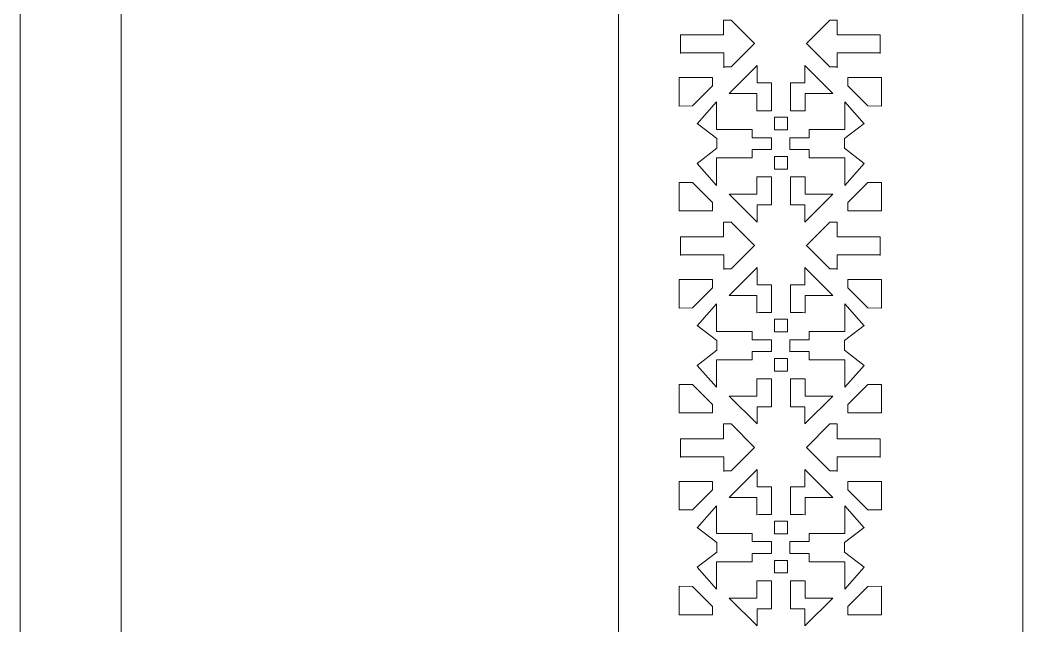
# Model space of a CAD drawing. Header units: millimetres. Extents: x -2078 to 426, y -513 to 2125.
# Drawn here: x -69.8 to 426, y -198.4 to 101 of the extents above; entities that cross this region are included whole.
import ezdxf

# ---------------------------------------------------------------- set-up
doc = ezdxf.new("R2010")
doc.units = ezdxf.units.MM
doc.header["$MEASUREMENT"] = 0
doc.layers.add('Katman 1', color=7, linetype='Continuous')

msp = doc.modelspace()

# ---------------------------------------------------------------- linework, layer by layer
at = {"layer": 'Katman 1', "color": 250, "lineweight": 20}
for points in [[(225.9945, -512.9141), (425.9945, -512.9141), (425.9945, 1787.0859), (225.9945, 1787.0859), (225.9945, -512.9141)], [(-69.7533, -312.9141), (-19.7533, -312.9141), (-19.7533, 1587.0859), (-69.7533, 1587.0859), (-69.7533, -312.9141)]]:
    msp.add_lwpolyline(points, close=True, dxfattribs=at)
for points, knots in [([(256.7865, 84.4927), (256.7865, 84.4927), (256.7865, 93.6848), (256.7865, 93.6848), (256.7865, 93.6848), (278.0442, 93.6848), (278.0442, 93.6848), (278.0442, 93.6848), (278.0442, 101.0182), (278.0442, 101.0182), (278.0442, 101.0182), (281.6854, 101.0182), (281.6854, 101.0182), (281.6854, 101.0182), (293.3478, 89.4306), (293.3478, 89.4306), (293.3478, 89.4306), (281.6854, 77.8434), (281.6854, 77.8434), (281.6854, 77.8434), (278.1426, 77.8434), (278.1426, 77.8434)], [0, 0, 0, 0, 0.14285714, 0.14285714, 0.14285714, 0.28571429, 0.28571429, 0.28571429, 0.42857143, 0.42857143, 0.42857143, 0.57142857, 0.57142857, 0.57142857, 0.71428571, 0.71428571, 0.71428571, 0.85714286, 0.85714286, 0.85714286, 1, 1, 1, 1]), ([(355.4928, 84.4927), (355.4928, 84.4927), (355.4928, 93.6848), (355.4928, 93.6848), (355.4928, 93.6848), (334.2351, 93.6848), (334.2351, 93.6848), (334.2351, 93.6848), (334.2351, 101.0182), (334.2351, 101.0182), (334.2351, 101.0182), (330.594, 101.0182), (330.594, 101.0182), (330.594, 101.0182), (318.9316, 89.4306), (318.9316, 89.4306), (318.9316, 89.4306), (330.594, 77.8434), (330.594, 77.8434), (330.594, 77.8434), (334.1367, 77.8434), (334.1367, 77.8434)], [0, 0, 0, 0, 0.14285714, 0.14285714, 0.14285714, 0.28571429, 0.28571429, 0.28571429, 0.42857143, 0.42857143, 0.42857143, 0.57142857, 0.57142857, 0.57142857, 0.71428571, 0.71428571, 0.71428571, 0.85714286, 0.85714286, 0.85714286, 1, 1, 1, 1]), ([(256.7865, 84.7816), (256.7865, 84.7816), (278.1426, 84.7816), (278.1426, 84.7816), (278.1426, 84.7816), (278.1426, 77.4774), (278.1426, 77.4774)], [0, 0, 0, 0, 0.5, 0.5, 0.5, 1, 1, 1, 1]), ([(355.4928, 84.7816), (355.4928, 84.7816), (334.1367, 84.7816), (334.1367, 84.7816), (334.1367, 84.7816), (334.1367, 77.4774), (334.1367, 77.4774)], [0, 0, 0, 0, 0.5, 0.5, 0.5, 1, 1, 1, 1]), ([(295.6426, 56.2257), (295.6426, 56.2257), (294.4691, 56.1847), (294.4691, 56.1847), (294.4691, 56.1847), (294.4691, 64.7157), (294.4691, 64.7157), (294.4691, 64.7157), (280.6924, 64.7157), (280.6924, 64.7157), (280.6924, 64.7157), (294.5707, 78.5045), (294.5707, 78.5045), (294.5707, 78.5045), (294.5707, 70.0191), (294.5707, 70.0191), (294.5707, 70.0191), (301.653, 70.0191), (301.653, 70.0191), (301.653, 70.0191), (301.653, 56.2257), (301.653, 56.2257), (301.653, 56.2257), (295.6426, 56.2257), (295.6426, 56.2257)], [0, 0, 0, 0, 0.125, 0.125, 0.125, 0.25, 0.25, 0.25, 0.375, 0.375, 0.375, 0.5, 0.5, 0.5, 0.625, 0.625, 0.625, 0.75, 0.75, 0.75, 0.875, 0.875, 0.875, 1, 1, 1, 1]), ([(317.0949, 56.2257), (317.0949, 56.2257), (318.2684, 56.1847), (318.2684, 56.1847), (318.2684, 56.1847), (318.2684, 64.7157), (318.2684, 64.7157), (318.2684, 64.7157), (332.0451, 64.7157), (332.0451, 64.7157), (332.0451, 64.7157), (318.1668, 78.5045), (318.1668, 78.5045), (318.1668, 78.5045), (318.1668, 70.0191), (318.1668, 70.0191), (318.1668, 70.0191), (311.0845, 70.0191), (311.0845, 70.0191), (311.0845, 70.0191), (311.0845, 56.2257), (311.0845, 56.2257), (311.0845, 56.2257), (317.0949, 56.2257), (317.0949, 56.2257)], [0, 0, 0, 0, 0.125, 0.125, 0.125, 0.25, 0.25, 0.25, 0.375, 0.375, 0.375, 0.5, 0.5, 0.5, 0.625, 0.625, 0.625, 0.75, 0.75, 0.75, 0.875, 0.875, 0.875, 1, 1, 1, 1]), ([(262.6041, 58.5797), (262.6041, 58.5797), (255.9945, 58.5058), (255.9945, 58.5058), (255.9945, 58.5058), (255.9945, 72.6233), (255.9945, 72.6233), (255.9945, 72.6233), (272.5301, 72.6233), (272.5301, 72.6233), (272.5301, 72.6233), (272.5301, 68.4421), (272.5301, 68.4421), (272.5301, 68.4421), (262.6041, 58.5797), (262.6041, 58.5797)], [0, 0, 0, 0, 0.2, 0.2, 0.2, 0.4, 0.4, 0.4, 0.6, 0.6, 0.6, 0.8, 0.8, 0.8, 1, 1, 1, 1]), ([(349.3849, 58.5797), (349.3849, 58.5797), (355.9945, 58.5058), (355.9945, 58.5058), (355.9945, 58.5058), (355.9945, 72.6233), (355.9945, 72.6233), (355.9945, 72.6233), (339.4589, 72.6233), (339.4589, 72.6233), (339.4589, 72.6233), (339.4589, 68.4421), (339.4589, 68.4421), (339.4589, 68.4421), (349.3849, 58.5797), (349.3849, 58.5797)], [0, 0, 0, 0, 0.2, 0.2, 0.2, 0.4, 0.4, 0.4, 0.6, 0.6, 0.6, 0.8, 0.8, 0.8, 1, 1, 1, 1]), ([(301.7473, 36.9752), (301.7473, 36.9752), (301.7473, 42.8663), (301.7473, 42.8663), (301.7473, 42.8663), (292.158, 42.8663), (292.158, 42.8663), (292.158, 42.8663), (292.158, 46.9245), (292.158, 46.9245), (292.158, 46.9245), (274.5419, 46.9245), (274.5419, 46.9245), (274.5419, 46.9245), (274.5419, 60.5263), (274.5419, 60.5263), (274.5419, 60.5263), (264.9548, 49.6584), (264.9548, 49.6584)], [0, 0, 0, 0, 0.16666667, 0.16666667, 0.16666667, 0.33333333, 0.33333333, 0.33333333, 0.5, 0.5, 0.5, 0.66666667, 0.66666667, 0.66666667, 0.83333333, 0.83333333, 0.83333333, 1, 1, 1, 1]), ([(310.7697, 36.9752), (310.7697, 36.9752), (310.7697, 42.8663), (310.7697, 42.8663), (310.7697, 42.8663), (320.3591, 42.8663), (320.3591, 42.8663), (320.3591, 42.8663), (320.3591, 46.9245), (320.3591, 46.9245), (320.3591, 46.9245), (337.9752, 46.9245), (337.9752, 46.9245), (337.9752, 46.9245), (337.9752, 60.5263), (337.9752, 60.5263), (337.9752, 60.5263), (347.5623, 49.6584), (347.5623, 49.6584)], [0, 0, 0, 0, 0.16666667, 0.16666667, 0.16666667, 0.33333333, 0.33333333, 0.33333333, 0.5, 0.5, 0.5, 0.66666667, 0.66666667, 0.66666667, 0.83333333, 0.83333333, 0.83333333, 1, 1, 1, 1]), ([(303.2461, 46.7523), (303.2461, 46.7523), (309.5345, 46.7523), (309.5345, 46.7523), (309.5345, 46.7523), (309.5345, 53.0004), (309.5345, 53.0004), (309.5345, 53.0004), (303.2461, 53.0004), (303.2461, 53.0004), (303.2461, 53.0004), (303.2461, 46.7523), (303.2461, 46.7523)], [0, 0, 0, 0, 0.25, 0.25, 0.25, 0.5, 0.5, 0.5, 0.75, 0.75, 0.75, 1, 1, 1, 1]), ([(264.9548, 30.1829), (264.9548, 30.1829), (274.6661, 37.6809), (274.6661, 37.6809), (274.6661, 37.6809), (274.6661, 42.4116), (274.6661, 42.4116)], [0, 0, 0, 0, 0.5, 0.5, 0.5, 1, 1, 1, 1]), ([(347.5623, 30.1829), (347.5623, 30.1829), (337.8509, 37.6809), (337.8509, 37.6809), (337.8509, 37.6809), (337.8509, 42.4116), (337.8509, 42.4116)], [0, 0, 0, 0, 0.5, 0.5, 0.5, 1, 1, 1, 1]), ([(264.9548, 30.1829), (264.9548, 30.1829), (274.5419, 19.3155), (274.5419, 19.3155), (274.5419, 19.3155), (274.5419, 32.9174), (274.5419, 32.9174), (274.5419, 32.9174), (292.158, 32.9174), (292.158, 32.9174), (292.158, 32.9174), (292.158, 36.9752), (292.158, 36.9752), (292.158, 36.9752), (301.7473, 36.9752), (301.7473, 36.9752)], [0, 0, 0, 0, 0.2, 0.2, 0.2, 0.4, 0.4, 0.4, 0.6, 0.6, 0.6, 0.8, 0.8, 0.8, 1, 1, 1, 1]), ([(347.5623, 30.1829), (347.5623, 30.1829), (337.9752, 19.3155), (337.9752, 19.3155), (337.9752, 19.3155), (337.9752, 32.9174), (337.9752, 32.9174), (337.9752, 32.9174), (320.3591, 32.9174), (320.3591, 32.9174), (320.3591, 32.9174), (320.3591, 36.9752), (320.3591, 36.9752), (320.3591, 36.9752), (310.7697, 36.9752), (310.7697, 36.9752)], [0, 0, 0, 0, 0.2, 0.2, 0.2, 0.4, 0.4, 0.4, 0.6, 0.6, 0.6, 0.8, 0.8, 0.8, 1, 1, 1, 1]), ([(303.2461, 27.3719), (303.2461, 27.3719), (309.5345, 27.3719), (309.5345, 27.3719), (309.5345, 27.3719), (309.5345, 33.6201), (309.5345, 33.6201), (309.5345, 33.6201), (303.2461, 33.6201), (303.2461, 33.6201), (303.2461, 33.6201), (303.2461, 27.3719), (303.2461, 27.3719)], [0, 0, 0, 0, 0.25, 0.25, 0.25, 0.5, 0.5, 0.5, 0.75, 0.75, 0.75, 1, 1, 1, 1]), ([(262.6041, 20.7177), (262.6041, 20.7177), (255.9945, 20.7916), (255.9945, 20.7916), (255.9945, 20.7916), (255.9945, 6.6741), (255.9945, 6.6741), (255.9945, 6.6741), (272.5301, 6.6741), (272.5301, 6.6741), (272.5301, 6.6741), (272.5301, 10.8553), (272.5301, 10.8553), (272.5301, 10.8553), (262.6041, 20.7177), (262.6041, 20.7177)], [0, 0, 0, 0, 0.2, 0.2, 0.2, 0.4, 0.4, 0.4, 0.6, 0.6, 0.6, 0.8, 0.8, 0.8, 1, 1, 1, 1]), ([(295.6426, 23.4774), (295.6426, 23.4774), (294.4691, 23.5184), (294.4691, 23.5184), (294.4691, 23.5184), (294.4691, 14.9874), (294.4691, 14.9874), (294.4691, 14.9874), (280.6924, 14.9874), (280.6924, 14.9874), (280.6924, 14.9874), (294.5707, 1.1985), (294.5707, 1.1985), (294.5707, 1.1985), (294.5707, 9.684), (294.5707, 9.684), (294.5707, 9.684), (301.653, 9.684), (301.653, 9.684), (301.653, 9.684), (301.653, 23.4774), (301.653, 23.4774), (301.653, 23.4774), (295.6426, 23.4774), (295.6426, 23.4774)], [0, 0, 0, 0, 0.125, 0.125, 0.125, 0.25, 0.25, 0.25, 0.375, 0.375, 0.375, 0.5, 0.5, 0.5, 0.625, 0.625, 0.625, 0.75, 0.75, 0.75, 0.875, 0.875, 0.875, 1, 1, 1, 1]), ([(317.0949, 23.4774), (317.0949, 23.4774), (318.2684, 23.5184), (318.2684, 23.5184), (318.2684, 23.5184), (318.2684, 14.9874), (318.2684, 14.9874), (318.2684, 14.9874), (332.0451, 14.9874), (332.0451, 14.9874), (332.0451, 14.9874), (318.1668, 1.1985), (318.1668, 1.1985), (318.1668, 1.1985), (318.1668, 9.684), (318.1668, 9.684), (318.1668, 9.684), (311.0845, 9.684), (311.0845, 9.684), (311.0845, 9.684), (311.0845, 23.4774), (311.0845, 23.4774), (311.0845, 23.4774), (317.0949, 23.4774), (317.0949, 23.4774)], [0, 0, 0, 0, 0.125, 0.125, 0.125, 0.25, 0.25, 0.25, 0.375, 0.375, 0.375, 0.5, 0.5, 0.5, 0.625, 0.625, 0.625, 0.75, 0.75, 0.75, 0.875, 0.875, 0.875, 1, 1, 1, 1]), ([(349.3849, 20.7177), (349.3849, 20.7177), (355.9945, 20.7916), (355.9945, 20.7916), (355.9945, 20.7916), (355.9945, 6.6741), (355.9945, 6.6741), (355.9945, 6.6741), (339.4589, 6.6741), (339.4589, 6.6741), (339.4589, 6.6741), (339.4589, 10.8553), (339.4589, 10.8553), (339.4589, 10.8553), (349.3849, 20.7177), (349.3849, 20.7177)], [0, 0, 0, 0, 0.2, 0.2, 0.2, 0.4, 0.4, 0.4, 0.6, 0.6, 0.6, 0.8, 0.8, 0.8, 1, 1, 1, 1]), ([(256.7865, -15.3271), (256.7865, -15.3271), (256.7865, -6.135), (256.7865, -6.135), (256.7865, -6.135), (278.0442, -6.135), (278.0442, -6.135), (278.0442, -6.135), (278.0442, 1.1984), (278.0442, 1.1984), (278.0442, 1.1984), (281.6854, 1.1984), (281.6854, 1.1984), (281.6854, 1.1984), (293.3478, -10.3892), (293.3478, -10.3892), (293.3478, -10.3892), (281.6854, -21.9764), (281.6854, -21.9764), (281.6854, -21.9764), (278.1426, -21.9764), (278.1426, -21.9764)], [0, 0, 0, 0, 0.14285714, 0.14285714, 0.14285714, 0.28571429, 0.28571429, 0.28571429, 0.42857143, 0.42857143, 0.42857143, 0.57142857, 0.57142857, 0.57142857, 0.71428571, 0.71428571, 0.71428571, 0.85714286, 0.85714286, 0.85714286, 1, 1, 1, 1]), ([(355.4928, -15.3271), (355.4928, -15.3271), (355.4928, -6.135), (355.4928, -6.135), (355.4928, -6.135), (334.2351, -6.135), (334.2351, -6.135), (334.2351, -6.135), (334.2351, 1.1984), (334.2351, 1.1984), (334.2351, 1.1984), (330.594, 1.1984), (330.594, 1.1984), (330.594, 1.1984), (318.9316, -10.3892), (318.9316, -10.3892), (318.9316, -10.3892), (330.594, -21.9764), (330.594, -21.9764), (330.594, -21.9764), (334.1367, -21.9764), (334.1367, -21.9764)], [0, 0, 0, 0, 0.14285714, 0.14285714, 0.14285714, 0.28571429, 0.28571429, 0.28571429, 0.42857143, 0.42857143, 0.42857143, 0.57142857, 0.57142857, 0.57142857, 0.71428571, 0.71428571, 0.71428571, 0.85714286, 0.85714286, 0.85714286, 1, 1, 1, 1]), ([(256.7865, -15.0382), (256.7865, -15.0382), (278.1426, -15.0382), (278.1426, -15.0382), (278.1426, -15.0382), (278.1426, -22.3424), (278.1426, -22.3424)], [0, 0, 0, 0, 0.5, 0.5, 0.5, 1, 1, 1, 1]), ([(355.4928, -15.0382), (355.4928, -15.0382), (334.1367, -15.0382), (334.1367, -15.0382), (334.1367, -15.0382), (334.1367, -22.3424), (334.1367, -22.3424)], [0, 0, 0, 0, 0.5, 0.5, 0.5, 1, 1, 1, 1]), ([(295.6426, -43.5941), (295.6426, -43.5941), (294.4691, -43.6351), (294.4691, -43.6351), (294.4691, -43.6351), (294.4691, -35.1041), (294.4691, -35.1041), (294.4691, -35.1041), (280.6924, -35.1041), (280.6924, -35.1041), (280.6924, -35.1041), (294.5707, -21.3152), (294.5707, -21.3152), (294.5707, -21.3152), (294.5707, -29.8007), (294.5707, -29.8007), (294.5707, -29.8007), (301.653, -29.8007), (301.653, -29.8007), (301.653, -29.8007), (301.653, -43.5941), (301.653, -43.5941), (301.653, -43.5941), (295.6426, -43.5941), (295.6426, -43.5941)], [0, 0, 0, 0, 0.125, 0.125, 0.125, 0.25, 0.25, 0.25, 0.375, 0.375, 0.375, 0.5, 0.5, 0.5, 0.625, 0.625, 0.625, 0.75, 0.75, 0.75, 0.875, 0.875, 0.875, 1, 1, 1, 1]), ([(317.0949, -43.5941), (317.0949, -43.5941), (318.2684, -43.6351), (318.2684, -43.6351), (318.2684, -43.6351), (318.2684, -35.1041), (318.2684, -35.1041), (318.2684, -35.1041), (332.0451, -35.1041), (332.0451, -35.1041), (332.0451, -35.1041), (318.1668, -21.3152), (318.1668, -21.3152), (318.1668, -21.3152), (318.1668, -29.8007), (318.1668, -29.8007), (318.1668, -29.8007), (311.0845, -29.8007), (311.0845, -29.8007), (311.0845, -29.8007), (311.0845, -43.5941), (311.0845, -43.5941), (311.0845, -43.5941), (317.0949, -43.5941), (317.0949, -43.5941)], [0, 0, 0, 0, 0.125, 0.125, 0.125, 0.25, 0.25, 0.25, 0.375, 0.375, 0.375, 0.5, 0.5, 0.5, 0.625, 0.625, 0.625, 0.75, 0.75, 0.75, 0.875, 0.875, 0.875, 1, 1, 1, 1]), ([(262.6041, -41.24), (262.6041, -41.24), (255.9945, -41.314), (255.9945, -41.314), (255.9945, -41.314), (255.9945, -27.1965), (255.9945, -27.1965), (255.9945, -27.1965), (272.5301, -27.1965), (272.5301, -27.1965), (272.5301, -27.1965), (272.5301, -31.3777), (272.5301, -31.3777), (272.5301, -31.3777), (262.6041, -41.24), (262.6041, -41.24)], [0, 0, 0, 0, 0.2, 0.2, 0.2, 0.4, 0.4, 0.4, 0.6, 0.6, 0.6, 0.8, 0.8, 0.8, 1, 1, 1, 1]), ([(349.3849, -41.24), (349.3849, -41.24), (355.9945, -41.314), (355.9945, -41.314), (355.9945, -41.314), (355.9945, -27.1965), (355.9945, -27.1965), (355.9945, -27.1965), (339.4589, -27.1965), (339.4589, -27.1965), (339.4589, -27.1965), (339.4589, -31.3777), (339.4589, -31.3777), (339.4589, -31.3777), (349.3849, -41.24), (349.3849, -41.24)], [0, 0, 0, 0, 0.2, 0.2, 0.2, 0.4, 0.4, 0.4, 0.6, 0.6, 0.6, 0.8, 0.8, 0.8, 1, 1, 1, 1]), ([(301.7473, -62.8446), (301.7473, -62.8446), (301.7473, -56.9534), (301.7473, -56.9534), (301.7473, -56.9534), (292.158, -56.9534), (292.158, -56.9534), (292.158, -56.9534), (292.158, -52.8953), (292.158, -52.8953), (292.158, -52.8953), (274.5419, -52.8953), (274.5419, -52.8953), (274.5419, -52.8953), (274.5419, -39.2935), (274.5419, -39.2935), (274.5419, -39.2935), (264.9548, -50.1613), (264.9548, -50.1613)], [0, 0, 0, 0, 0.16666667, 0.16666667, 0.16666667, 0.33333333, 0.33333333, 0.33333333, 0.5, 0.5, 0.5, 0.66666667, 0.66666667, 0.66666667, 0.83333333, 0.83333333, 0.83333333, 1, 1, 1, 1]), ([(310.7697, -62.8446), (310.7697, -62.8446), (310.7697, -56.9534), (310.7697, -56.9534), (310.7697, -56.9534), (320.3591, -56.9534), (320.3591, -56.9534), (320.3591, -56.9534), (320.3591, -52.8953), (320.3591, -52.8953), (320.3591, -52.8953), (337.9752, -52.8953), (337.9752, -52.8953), (337.9752, -52.8953), (337.9752, -39.2935), (337.9752, -39.2935), (337.9752, -39.2935), (347.5623, -50.1613), (347.5623, -50.1613)], [0, 0, 0, 0, 0.16666667, 0.16666667, 0.16666667, 0.33333333, 0.33333333, 0.33333333, 0.5, 0.5, 0.5, 0.66666667, 0.66666667, 0.66666667, 0.83333333, 0.83333333, 0.83333333, 1, 1, 1, 1]), ([(303.2461, -53.0675), (303.2461, -53.0675), (309.5345, -53.0675), (309.5345, -53.0675), (309.5345, -53.0675), (309.5345, -46.8193), (309.5345, -46.8193), (309.5345, -46.8193), (303.2461, -46.8193), (303.2461, -46.8193), (303.2461, -46.8193), (303.2461, -53.0675), (303.2461, -53.0675)], [0, 0, 0, 0, 0.25, 0.25, 0.25, 0.5, 0.5, 0.5, 0.75, 0.75, 0.75, 1, 1, 1, 1]), ([(264.9548, -69.6368), (264.9548, -69.6368), (274.6661, -62.1389), (274.6661, -62.1389), (274.6661, -62.1389), (274.6661, -57.4082), (274.6661, -57.4082)], [0, 0, 0, 0, 0.5, 0.5, 0.5, 1, 1, 1, 1]), ([(347.5623, -69.6368), (347.5623, -69.6368), (337.8509, -62.1389), (337.8509, -62.1389), (337.8509, -62.1389), (337.8509, -57.4082), (337.8509, -57.4082)], [0, 0, 0, 0, 0.5, 0.5, 0.5, 1, 1, 1, 1]), ([(264.9548, -69.6368), (264.9548, -69.6368), (274.5419, -80.5043), (274.5419, -80.5043), (274.5419, -80.5043), (274.5419, -66.9023), (274.5419, -66.9023), (274.5419, -66.9023), (292.158, -66.9023), (292.158, -66.9023), (292.158, -66.9023), (292.158, -62.8446), (292.158, -62.8446), (292.158, -62.8446), (301.7473, -62.8446), (301.7473, -62.8446)], [0, 0, 0, 0, 0.2, 0.2, 0.2, 0.4, 0.4, 0.4, 0.6, 0.6, 0.6, 0.8, 0.8, 0.8, 1, 1, 1, 1]), ([(347.5623, -69.6368), (347.5623, -69.6368), (337.9752, -80.5043), (337.9752, -80.5043), (337.9752, -80.5043), (337.9752, -66.9023), (337.9752, -66.9023), (337.9752, -66.9023), (320.3591, -66.9023), (320.3591, -66.9023), (320.3591, -66.9023), (320.3591, -62.8446), (320.3591, -62.8446), (320.3591, -62.8446), (310.7697, -62.8446), (310.7697, -62.8446)], [0, 0, 0, 0, 0.2, 0.2, 0.2, 0.4, 0.4, 0.4, 0.6, 0.6, 0.6, 0.8, 0.8, 0.8, 1, 1, 1, 1]), ([(303.2461, -72.4478), (303.2461, -72.4478), (309.5345, -72.4478), (309.5345, -72.4478), (309.5345, -72.4478), (309.5345, -66.1997), (309.5345, -66.1997), (309.5345, -66.1997), (303.2461, -66.1997), (303.2461, -66.1997), (303.2461, -66.1997), (303.2461, -72.4478), (303.2461, -72.4478)], [0, 0, 0, 0, 0.25, 0.25, 0.25, 0.5, 0.5, 0.5, 0.75, 0.75, 0.75, 1, 1, 1, 1]), ([(262.6041, -79.1021), (262.6041, -79.1021), (255.9945, -79.0282), (255.9945, -79.0282), (255.9945, -79.0282), (255.9945, -93.1457), (255.9945, -93.1457), (255.9945, -93.1457), (272.5301, -93.1457), (272.5301, -93.1457), (272.5301, -93.1457), (272.5301, -88.9645), (272.5301, -88.9645), (272.5301, -88.9645), (262.6041, -79.1021), (262.6041, -79.1021)], [0, 0, 0, 0, 0.2, 0.2, 0.2, 0.4, 0.4, 0.4, 0.6, 0.6, 0.6, 0.8, 0.8, 0.8, 1, 1, 1, 1]), ([(295.6426, -76.3424), (295.6426, -76.3424), (294.4691, -76.3014), (294.4691, -76.3014), (294.4691, -76.3014), (294.4691, -84.8324), (294.4691, -84.8324), (294.4691, -84.8324), (280.6924, -84.8324), (280.6924, -84.8324), (280.6924, -84.8324), (294.5707, -98.6213), (294.5707, -98.6213), (294.5707, -98.6213), (294.5707, -90.1358), (294.5707, -90.1358), (294.5707, -90.1358), (301.653, -90.1358), (301.653, -90.1358), (301.653, -90.1358), (301.653, -76.3424), (301.653, -76.3424), (301.653, -76.3424), (295.6426, -76.3424), (295.6426, -76.3424)], [0, 0, 0, 0, 0.125, 0.125, 0.125, 0.25, 0.25, 0.25, 0.375, 0.375, 0.375, 0.5, 0.5, 0.5, 0.625, 0.625, 0.625, 0.75, 0.75, 0.75, 0.875, 0.875, 0.875, 1, 1, 1, 1]), ([(317.0949, -76.3424), (317.0949, -76.3424), (318.2684, -76.3014), (318.2684, -76.3014), (318.2684, -76.3014), (318.2684, -84.8324), (318.2684, -84.8324), (318.2684, -84.8324), (332.0451, -84.8324), (332.0451, -84.8324), (332.0451, -84.8324), (318.1668, -98.6213), (318.1668, -98.6213), (318.1668, -98.6213), (318.1668, -90.1358), (318.1668, -90.1358), (318.1668, -90.1358), (311.0845, -90.1358), (311.0845, -90.1358), (311.0845, -90.1358), (311.0845, -76.3424), (311.0845, -76.3424), (311.0845, -76.3424), (317.0949, -76.3424), (317.0949, -76.3424)], [0, 0, 0, 0, 0.125, 0.125, 0.125, 0.25, 0.25, 0.25, 0.375, 0.375, 0.375, 0.5, 0.5, 0.5, 0.625, 0.625, 0.625, 0.75, 0.75, 0.75, 0.875, 0.875, 0.875, 1, 1, 1, 1]), ([(349.3849, -79.1021), (349.3849, -79.1021), (355.9945, -79.0282), (355.9945, -79.0282), (355.9945, -79.0282), (355.9945, -93.1457), (355.9945, -93.1457), (355.9945, -93.1457), (339.4589, -93.1457), (339.4589, -93.1457), (339.4589, -93.1457), (339.4589, -88.9645), (339.4589, -88.9645), (339.4589, -88.9645), (349.3849, -79.1021), (349.3849, -79.1021)], [0, 0, 0, 0, 0.2, 0.2, 0.2, 0.4, 0.4, 0.4, 0.6, 0.6, 0.6, 0.8, 0.8, 0.8, 1, 1, 1, 1]), ([(256.7865, -115.1469), (256.7865, -115.1469), (256.7865, -105.9548), (256.7865, -105.9548), (256.7865, -105.9548), (278.0442, -105.9548), (278.0442, -105.9548), (278.0442, -105.9548), (278.0442, -98.6213), (278.0442, -98.6213), (278.0442, -98.6213), (281.6854, -98.6213), (281.6854, -98.6213), (281.6854, -98.6213), (293.3478, -110.209), (293.3478, -110.209), (293.3478, -110.209), (281.6854, -121.7962), (281.6854, -121.7962), (281.6854, -121.7962), (278.1426, -121.7962), (278.1426, -121.7962)], [0, 0, 0, 0, 0.14285714, 0.14285714, 0.14285714, 0.28571429, 0.28571429, 0.28571429, 0.42857143, 0.42857143, 0.42857143, 0.57142857, 0.57142857, 0.57142857, 0.71428571, 0.71428571, 0.71428571, 0.85714286, 0.85714286, 0.85714286, 1, 1, 1, 1]), ([(355.4928, -115.1469), (355.4928, -115.1469), (355.4928, -105.9548), (355.4928, -105.9548), (355.4928, -105.9548), (334.2351, -105.9548), (334.2351, -105.9548), (334.2351, -105.9548), (334.2351, -98.6213), (334.2351, -98.6213), (334.2351, -98.6213), (330.594, -98.6213), (330.594, -98.6213), (330.594, -98.6213), (318.9316, -110.209), (318.9316, -110.209), (318.9316, -110.209), (330.594, -121.7962), (330.594, -121.7962), (330.594, -121.7962), (334.1367, -121.7962), (334.1367, -121.7962)], [0, 0, 0, 0, 0.14285714, 0.14285714, 0.14285714, 0.28571429, 0.28571429, 0.28571429, 0.42857143, 0.42857143, 0.42857143, 0.57142857, 0.57142857, 0.57142857, 0.71428571, 0.71428571, 0.71428571, 0.85714286, 0.85714286, 0.85714286, 1, 1, 1, 1]), ([(256.7865, -114.858), (256.7865, -114.858), (278.1426, -114.858), (278.1426, -114.858), (278.1426, -114.858), (278.1426, -122.1621), (278.1426, -122.1621)], [0, 0, 0, 0, 0.5, 0.5, 0.5, 1, 1, 1, 1]), ([(355.4928, -114.858), (355.4928, -114.858), (334.1367, -114.858), (334.1367, -114.858), (334.1367, -114.858), (334.1367, -122.1621), (334.1367, -122.1621)], [0, 0, 0, 0, 0.5, 0.5, 0.5, 1, 1, 1, 1]), ([(295.6426, -143.4139), (295.6426, -143.4139), (294.4691, -143.4548), (294.4691, -143.4548), (294.4691, -143.4548), (294.4691, -134.9239), (294.4691, -134.9239), (294.4691, -134.9239), (280.6924, -134.9239), (280.6924, -134.9239), (280.6924, -134.9239), (294.5707, -121.135), (294.5707, -121.135), (294.5707, -121.135), (294.5707, -129.6205), (294.5707, -129.6205), (294.5707, -129.6205), (301.653, -129.6205), (301.653, -129.6205), (301.653, -129.6205), (301.653, -143.4139), (301.653, -143.4139), (301.653, -143.4139), (295.6426, -143.4139), (295.6426, -143.4139)], [0, 0, 0, 0, 0.125, 0.125, 0.125, 0.25, 0.25, 0.25, 0.375, 0.375, 0.375, 0.5, 0.5, 0.5, 0.625, 0.625, 0.625, 0.75, 0.75, 0.75, 0.875, 0.875, 0.875, 1, 1, 1, 1]), ([(317.0949, -143.4139), (317.0949, -143.4139), (318.2684, -143.4548), (318.2684, -143.4548), (318.2684, -143.4548), (318.2684, -134.9239), (318.2684, -134.9239), (318.2684, -134.9239), (332.0451, -134.9239), (332.0451, -134.9239), (332.0451, -134.9239), (318.1668, -121.135), (318.1668, -121.135), (318.1668, -121.135), (318.1668, -129.6205), (318.1668, -129.6205), (318.1668, -129.6205), (311.0845, -129.6205), (311.0845, -129.6205), (311.0845, -129.6205), (311.0845, -143.4139), (311.0845, -143.4139), (311.0845, -143.4139), (317.0949, -143.4139), (317.0949, -143.4139)], [0, 0, 0, 0, 0.125, 0.125, 0.125, 0.25, 0.25, 0.25, 0.375, 0.375, 0.375, 0.5, 0.5, 0.5, 0.625, 0.625, 0.625, 0.75, 0.75, 0.75, 0.875, 0.875, 0.875, 1, 1, 1, 1]), ([(262.6041, -141.0598), (262.6041, -141.0598), (255.9945, -141.1337), (255.9945, -141.1337), (255.9945, -141.1337), (255.9945, -127.0163), (255.9945, -127.0163), (255.9945, -127.0163), (272.5301, -127.0163), (272.5301, -127.0163), (272.5301, -127.0163), (272.5301, -131.1975), (272.5301, -131.1975), (272.5301, -131.1975), (262.6041, -141.0598), (262.6041, -141.0598)], [0, 0, 0, 0, 0.2, 0.2, 0.2, 0.4, 0.4, 0.4, 0.6, 0.6, 0.6, 0.8, 0.8, 0.8, 1, 1, 1, 1]), ([(349.3849, -141.0598), (349.3849, -141.0598), (355.9945, -141.1337), (355.9945, -141.1337), (355.9945, -141.1337), (355.9945, -127.0163), (355.9945, -127.0163), (355.9945, -127.0163), (339.4589, -127.0163), (339.4589, -127.0163), (339.4589, -127.0163), (339.4589, -131.1975), (339.4589, -131.1975), (339.4589, -131.1975), (349.3849, -141.0598), (349.3849, -141.0598)], [0, 0, 0, 0, 0.2, 0.2, 0.2, 0.4, 0.4, 0.4, 0.6, 0.6, 0.6, 0.8, 0.8, 0.8, 1, 1, 1, 1]), ([(301.7473, -162.6644), (301.7473, -162.6644), (301.7473, -156.7732), (301.7473, -156.7732), (301.7473, -156.7732), (292.158, -156.7732), (292.158, -156.7732), (292.158, -156.7732), (292.158, -152.7151), (292.158, -152.7151), (292.158, -152.7151), (274.5419, -152.7151), (274.5419, -152.7151), (274.5419, -152.7151), (274.5419, -139.1132), (274.5419, -139.1132), (274.5419, -139.1132), (264.9548, -149.9811), (264.9548, -149.9811)], [0, 0, 0, 0, 0.16666667, 0.16666667, 0.16666667, 0.33333333, 0.33333333, 0.33333333, 0.5, 0.5, 0.5, 0.66666667, 0.66666667, 0.66666667, 0.83333333, 0.83333333, 0.83333333, 1, 1, 1, 1]), ([(310.7697, -162.6644), (310.7697, -162.6644), (310.7697, -156.7732), (310.7697, -156.7732), (310.7697, -156.7732), (320.3591, -156.7732), (320.3591, -156.7732), (320.3591, -156.7732), (320.3591, -152.7151), (320.3591, -152.7151), (320.3591, -152.7151), (337.9752, -152.7151), (337.9752, -152.7151), (337.9752, -152.7151), (337.9752, -139.1132), (337.9752, -139.1132), (337.9752, -139.1132), (347.5623, -149.9811), (347.5623, -149.9811)], [0, 0, 0, 0, 0.16666667, 0.16666667, 0.16666667, 0.33333333, 0.33333333, 0.33333333, 0.5, 0.5, 0.5, 0.66666667, 0.66666667, 0.66666667, 0.83333333, 0.83333333, 0.83333333, 1, 1, 1, 1]), ([(303.2461, -152.8872), (303.2461, -152.8872), (309.5345, -152.8872), (309.5345, -152.8872), (309.5345, -152.8872), (309.5345, -146.6391), (309.5345, -146.6391), (309.5345, -146.6391), (303.2461, -146.6391), (303.2461, -146.6391), (303.2461, -146.6391), (303.2461, -152.8872), (303.2461, -152.8872)], [0, 0, 0, 0, 0.25, 0.25, 0.25, 0.5, 0.5, 0.5, 0.75, 0.75, 0.75, 1, 1, 1, 1]), ([(264.9548, -169.4566), (264.9548, -169.4566), (274.6661, -161.9587), (274.6661, -161.9587), (274.6661, -161.9587), (274.6661, -157.228), (274.6661, -157.228)], [0, 0, 0, 0, 0.5, 0.5, 0.5, 1, 1, 1, 1]), ([(347.5623, -169.4566), (347.5623, -169.4566), (337.8509, -161.9587), (337.8509, -161.9587), (337.8509, -161.9587), (337.8509, -157.228), (337.8509, -157.228)], [0, 0, 0, 0, 0.5, 0.5, 0.5, 1, 1, 1, 1]), ([(264.9548, -169.4566), (264.9548, -169.4566), (274.5419, -180.324), (274.5419, -180.324), (274.5419, -180.324), (274.5419, -166.7221), (274.5419, -166.7221), (274.5419, -166.7221), (292.158, -166.7221), (292.158, -166.7221), (292.158, -166.7221), (292.158, -162.6644), (292.158, -162.6644), (292.158, -162.6644), (301.7473, -162.6644), (301.7473, -162.6644)], [0, 0, 0, 0, 0.2, 0.2, 0.2, 0.4, 0.4, 0.4, 0.6, 0.6, 0.6, 0.8, 0.8, 0.8, 1, 1, 1, 1]), ([(347.5623, -169.4566), (347.5623, -169.4566), (337.9752, -180.324), (337.9752, -180.324), (337.9752, -180.324), (337.9752, -166.7221), (337.9752, -166.7221), (337.9752, -166.7221), (320.3591, -166.7221), (320.3591, -166.7221), (320.3591, -166.7221), (320.3591, -162.6644), (320.3591, -162.6644), (320.3591, -162.6644), (310.7697, -162.6644), (310.7697, -162.6644)], [0, 0, 0, 0, 0.2, 0.2, 0.2, 0.4, 0.4, 0.4, 0.6, 0.6, 0.6, 0.8, 0.8, 0.8, 1, 1, 1, 1]), ([(303.2461, -172.2676), (303.2461, -172.2676), (309.5345, -172.2676), (309.5345, -172.2676), (309.5345, -172.2676), (309.5345, -166.0195), (309.5345, -166.0195), (309.5345, -166.0195), (303.2461, -166.0195), (303.2461, -166.0195), (303.2461, -166.0195), (303.2461, -172.2676), (303.2461, -172.2676)], [0, 0, 0, 0, 0.25, 0.25, 0.25, 0.5, 0.5, 0.5, 0.75, 0.75, 0.75, 1, 1, 1, 1]), ([(295.6426, -176.1622), (295.6426, -176.1622), (294.4691, -176.1211), (294.4691, -176.1211), (294.4691, -176.1211), (294.4691, -184.6522), (294.4691, -184.6522), (294.4691, -184.6522), (280.6924, -184.6522), (280.6924, -184.6522), (280.6924, -184.6522), (294.5707, -198.441), (294.5707, -198.441), (294.5707, -198.441), (294.5707, -189.9556), (294.5707, -189.9556), (294.5707, -189.9556), (301.653, -189.9556), (301.653, -189.9556), (301.653, -189.9556), (301.653, -176.1622), (301.653, -176.1622), (301.653, -176.1622), (295.6426, -176.1622), (295.6426, -176.1622)], [0, 0, 0, 0, 0.125, 0.125, 0.125, 0.25, 0.25, 0.25, 0.375, 0.375, 0.375, 0.5, 0.5, 0.5, 0.625, 0.625, 0.625, 0.75, 0.75, 0.75, 0.875, 0.875, 0.875, 1, 1, 1, 1]), ([(317.0949, -176.1622), (317.0949, -176.1622), (318.2684, -176.1211), (318.2684, -176.1211), (318.2684, -176.1211), (318.2684, -184.6522), (318.2684, -184.6522), (318.2684, -184.6522), (332.0451, -184.6522), (332.0451, -184.6522), (332.0451, -184.6522), (318.1668, -198.441), (318.1668, -198.441), (318.1668, -198.441), (318.1668, -189.9556), (318.1668, -189.9556), (318.1668, -189.9556), (311.0845, -189.9556), (311.0845, -189.9556), (311.0845, -189.9556), (311.0845, -176.1622), (311.0845, -176.1622), (311.0845, -176.1622), (317.0949, -176.1622), (317.0949, -176.1622)], [0, 0, 0, 0, 0.125, 0.125, 0.125, 0.25, 0.25, 0.25, 0.375, 0.375, 0.375, 0.5, 0.5, 0.5, 0.625, 0.625, 0.625, 0.75, 0.75, 0.75, 0.875, 0.875, 0.875, 1, 1, 1, 1]), ([(262.6041, -178.9219), (262.6041, -178.9219), (255.9945, -178.848), (255.9945, -178.848), (255.9945, -178.848), (255.9945, -192.9654), (255.9945, -192.9654), (255.9945, -192.9654), (272.5301, -192.9654), (272.5301, -192.9654), (272.5301, -192.9654), (272.5301, -188.7842), (272.5301, -188.7842), (272.5301, -188.7842), (262.6041, -178.9219), (262.6041, -178.9219)], [0, 0, 0, 0, 0.2, 0.2, 0.2, 0.4, 0.4, 0.4, 0.6, 0.6, 0.6, 0.8, 0.8, 0.8, 1, 1, 1, 1]), ([(349.3849, -178.9219), (349.3849, -178.9219), (355.9945, -178.848), (355.9945, -178.848), (355.9945, -178.848), (355.9945, -192.9654), (355.9945, -192.9654), (355.9945, -192.9654), (339.4589, -192.9654), (339.4589, -192.9654), (339.4589, -192.9654), (339.4589, -188.7842), (339.4589, -188.7842), (339.4589, -188.7842), (349.3849, -178.9219), (349.3849, -178.9219)], [0, 0, 0, 0, 0.2, 0.2, 0.2, 0.4, 0.4, 0.4, 0.6, 0.6, 0.6, 0.8, 0.8, 0.8, 1, 1, 1, 1])]:
    msp.add_open_spline(points, degree=3, knots=knots, dxfattribs=at)
for points in [[(264.9548, 49.9095), (264.9548, 49.9095), (274.6661, 42.4116), (274.6661, 42.4116)], [(347.5623, 49.9095), (347.5623, 49.9095), (337.8509, 42.4116), (337.8509, 42.4116)], [(264.9548, -49.9103), (264.9548, -49.9103), (274.6661, -57.4082), (274.6661, -57.4082)], [(347.5623, -49.9103), (347.5623, -49.9103), (337.8509, -57.4082), (337.8509, -57.4082)], [(264.9548, -149.73), (264.9548, -149.73), (274.6661, -157.228), (274.6661, -157.228)], [(347.5623, -149.73), (347.5623, -149.73), (337.8509, -157.228), (337.8509, -157.228)]]:
    msp.add_open_spline(points, degree=3, dxfattribs=at)

doc.saveas('drawing.dxf')
